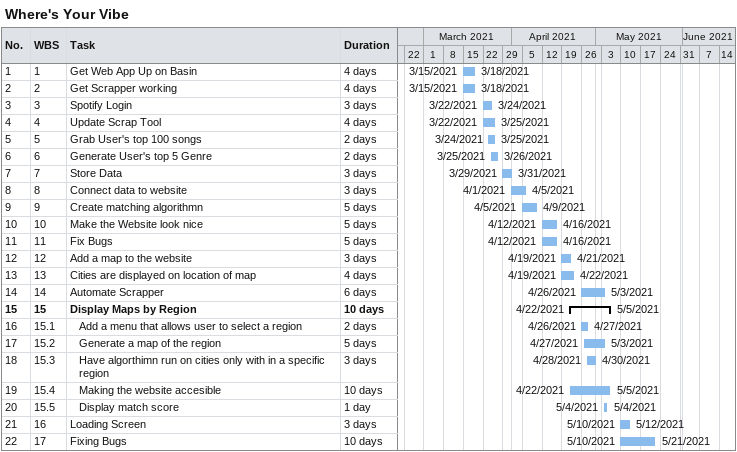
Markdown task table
Where's Your Vibe

| ID | WBS | Task | Duration | Start | Finish |
|---|---|---|---|---|---|
| 1 | 1 | Get Web App Up on Basin | 4d | 2021-03-15 | 2021-03-18 |
| 2 | 2 | Get Scrapper working | 4d | 2021-03-15 | 2021-03-18 |
| 3 | 3 | Spotify Login | 3d | 2021-03-22 | 2021-03-24 |
| 4 | 4 | Update Scrap Tool | 4d | 2021-03-22 | 2021-03-25 |
| 5 | 5 | Grab User's top 100 songs | 2d | 2021-03-24 | 2021-03-25 |
| 6 | 6 | Generate User's top 5 Genre | 2d | 2021-03-25 | 2021-03-26 |
| 7 | 7 | Store Data | 3d | 2021-03-29 | 2021-03-31 |
| 8 | 8 | Connect data to website | 3d | 2021-04-01 | 2021-04-05 |
| 9 | 9 | Create matching algorithmn | 5d | 2021-04-05 | 2021-04-09 |
| 10 | 10 | Make the Website look nice | 5d | 2021-04-12 | 2021-04-16 |
| 11 | 11 | Fix Bugs | 5d | 2021-04-12 | 2021-04-16 |
| 12 | 12 | Add a map to the website | 3d | 2021-04-19 | 2021-04-21 |
| 13 | 13 | Cities are displayed on location of map | 4d | 2021-04-19 | 2021-04-22 |
| 14 | 14 | Automate Scrapper | 6d | 2021-04-26 | 2021-05-03 |
| 15 | 15 | **Display Maps by Region** | 10d | 2021-04-22 | 2021-05-05 |
| 16 | 15.1 | Add a menu that allows user to select a region | 2d | 2021-04-26 | 2021-04-27 |
| 17 | 15.2 | Generate a map of the region | 5d | 2021-04-27 | 2021-05-03 |
| 18 | 15.3 | Have algorthimn run on cities only with in a specific region | 3d | 2021-04-28 | 2021-04-30 |
| 19 | 15.4 | Making the website accesible | 10d | 2021-04-22 | 2021-05-05 |
| 20 | 15.5 | Display match score | 1d | 2021-05-04 | 2021-05-04 |
| 21 | 16 | Loading Screen | 3d | 2021-05-10 | 2021-05-12 |
| 22 | 17 | Fixing Bugs | 10d | 2021-05-10 | 2021-05-21 |
